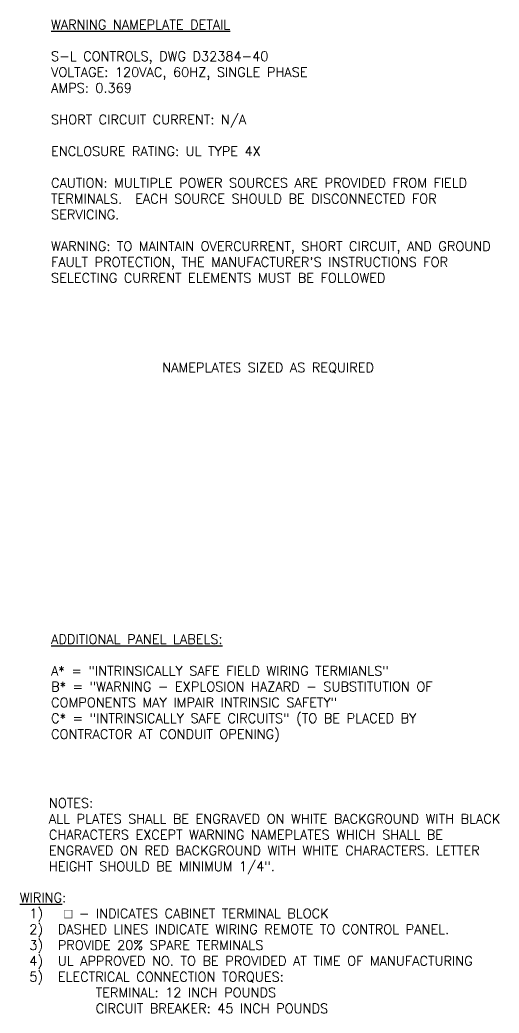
# Model space of a CAD drawing. Header units: inches. Extents: x -27.5 to 46.3, y -7.6 to 44.7.
# Drawn here: x -27.5 to -2.2, y -7.6 to 44.7 of the extents above; entities that cross this region are included whole.
import ezdxf

# ---------------------------------------------------------------- set-up
doc = ezdxf.new("R2010")
doc.units = ezdxf.units.IN
doc.header["$MEASUREMENT"] = 0
doc.layers.add('PSYMS', color=7, linetype='Continuous')
doc.styles.get("Standard").update_dxf_attribs({"font": 'romans.shx'})

msp = doc.modelspace()

# ---------------------------------------------------------------- texts
at = {"char_height": 0.5, "attachment_point": 1}
for s, insert, width in [("{\\LWARNING NAMEPLATE DETAIL\\P\\P\\pxt25;}S-L CONTROLS, DWG D32384-40\\P\\ptz;VOLTAGE: 120VAC, 60HZ, SINGLE PHASE\\PAMPS: 0.369\\P\\PSHORT CIRCUIT CURRENT: N/A\\P\\PENCLOSURE RATING: UL TYPE 4X\\P\\PCAUTION: MULTIPLE POWER SOURCES ARE PROVIDED FROM FIELD TERMINALS.  EACH SOURCE SHOULD BE DISCONNECTED FOR SERVICING.\\P\\PWARNING: TO MAINTAIN OVERCURRENT, SHORT CIRCUIT, AND GROUND FAULT PROTECTION, THE MANUFACTURER'S INSTRUCTIONS FOR SELECTING CURRENT ELEMENTS MUST BE FOLLOWED", (-25.848, 44.69), 25.54569), ('\\A1;NOTES:\\PALL PLATES SHALL BE ENGRAVED ON WHITE BACKGROUND WITH BLACK CHARACTERS EXCEPT WARNING NAMEPLATES WHICH SHALL BE ENGRAVED ON RED BACKGROUND WITH WHITE CHARACTERS. LETTER HEIGHT SHOULD BE MINIMUM 1/4".', (-25.963, 3.698), 26.06783), ('\\A1;{\\LWIRING}:\\P\\pxi-3,l4,t4;{\\A0;1)^I \\fArial|b0|i0|c0|p34;□\\Fromans|c0; - INDICATES CABINET TERMINAL BLOCK\\P}2)^IDASHED LINES INDICATE WIRING REMOTE TO CONTROL PANEL.\\P3)^IPROVIDE 20% SPARE TERMINALS\\P4)^IUL APPROVED NO. TO BE PROVIDED AT TIME OF MANUFACTURING\\P5)^IELECTRICAL CONNECTION TORQUES:\\P\\pi0,l0,tz;^I^ITERMINAL: 12 INCH POUNDS\\P^I^ICIRCUIT BREAKER: 45 INCH POUNDS', (-27.494, -1.283), 31.97953)]:
    msp.add_mtext(s, dxfattribs=dict(at, insert=insert, width=width))
at = {"insert": (-25.848, 12.329), "char_height": 0.5, "attachment_point": 1}
msp.add_mtext_dynamic_manual_height_columns('{\\LADDITIONAL PANEL LABELS:\\P}\\PA* = "INTRINSICALLY SAFE FIELD WIRING TERMIANLS"\\PB* = "WARNING - EXPLOSION HAZARD - SUBSTITUTION OF COMPONENTS MAY IMPAIR INTRINSIC SAFETY"\\PC* = "INTRINSICALLY SAFE CIRCUITS" (TO BE PLACED BY CONTRACTOR AT CONDUIT OPENING)', width=25.3113, gutter_width=0.5, heights=[0], dxfattribs=at)
at = {"layer": 'PSYMS', "insert": (-19.985, 26.633), "char_height": 0.5, "attachment_point": 1}
msp.add_mtext_dynamic_manual_height_columns('NAMEPLATES SIZED AS REQUIRED', width=25.27593, gutter_width=5, heights=[0], dxfattribs=at)

doc.saveas('drawing.dxf')
